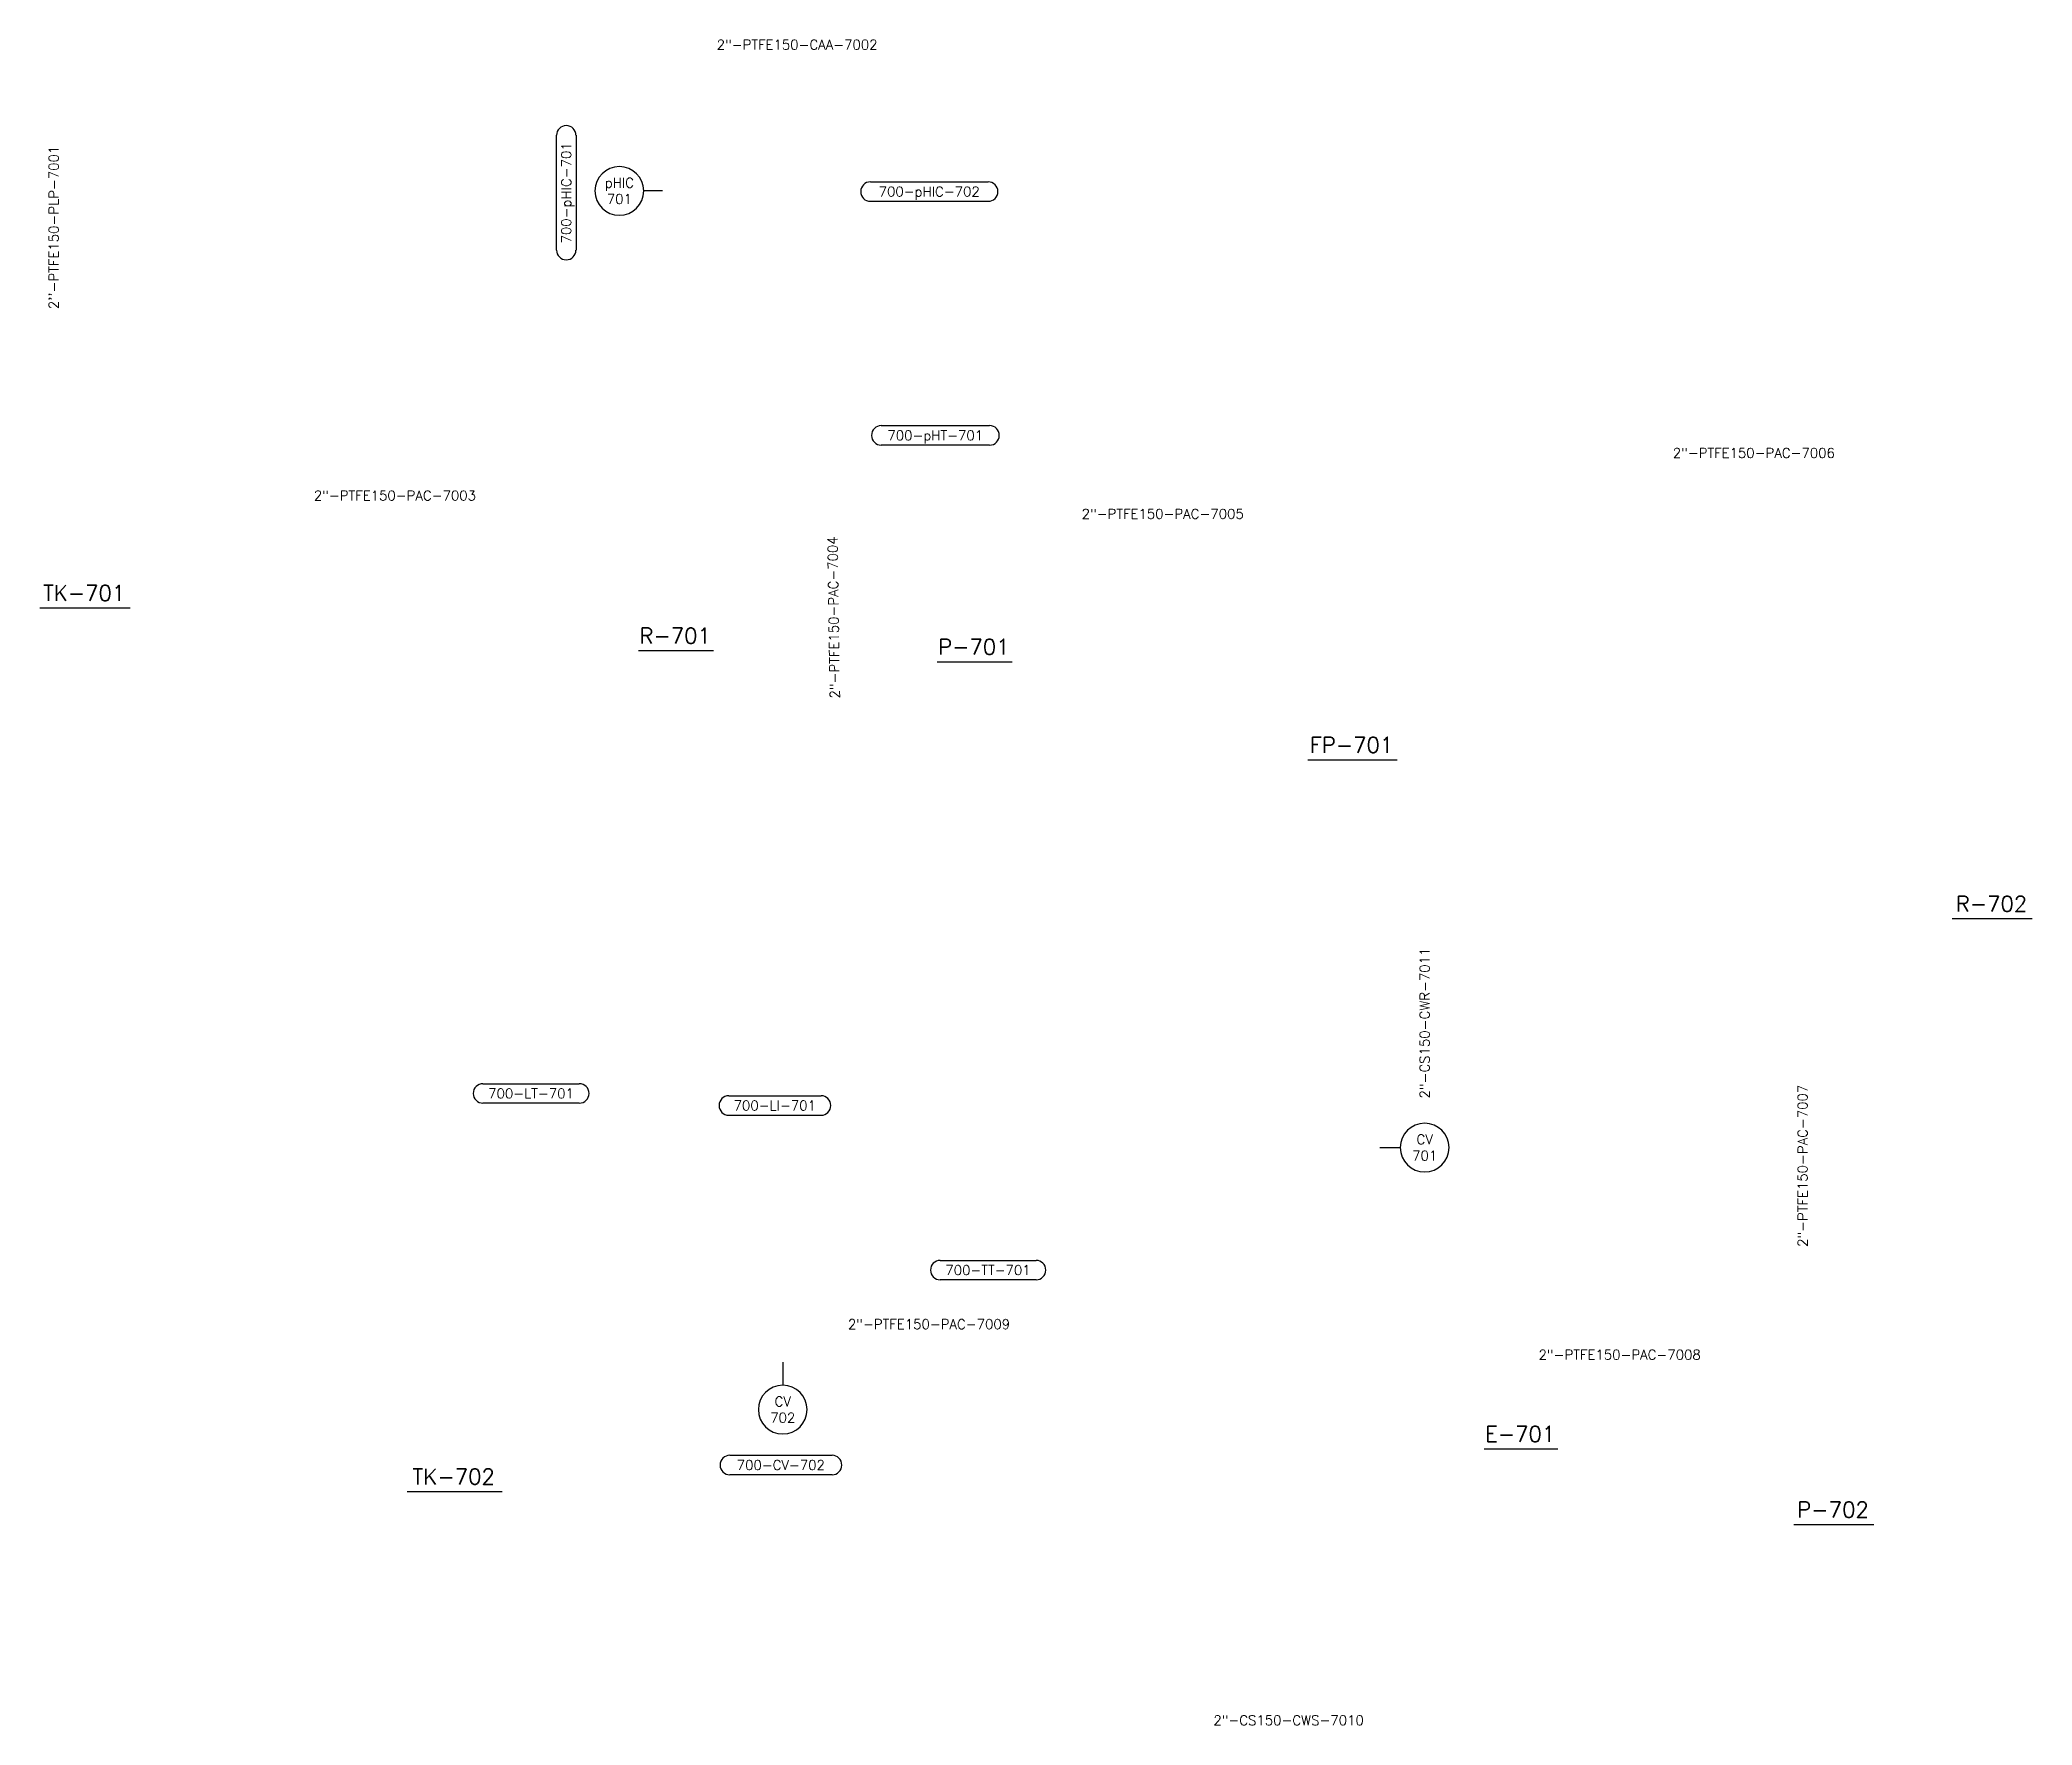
# Model space of a CAD drawing. Header units: inches. Extents: x 5.9 to 26.3, y 2.1 to 19.4.
import ezdxf
from ezdxf.enums import TextEntityAlignment as Align

# ---------------------------------------------------------------- set-up
doc = ezdxf.new("R2010")
doc.units = ezdxf.units.IN
doc.header["$MEASUREMENT"] = 0
doc.layers.add('Instrument', color=40, linetype='Continuous')
doc.layers.add('Text', color=7, linetype='Continuous')
doc.styles.get("Standard").update_dxf_attribs({"font": 'romans.shx', "height": 0.1})
doc.dimstyles.get("Standard").update_dxf_attribs({"dimtxt": 0.18, "dimasz": 0.18, "dimexe": 0.18, "dimexo": 0.0625, "dimgap": 0.09, "dimtad": 0, "dimtih": 1, "dimtoh": 1, "dimdec": 4, "dimzin": 0, "dimdsep": 46, "dimtxsty": 'Standard', "dimcen": 0.09, "dimadec": 0, "dimazin": 0, "dimtfac": 1, "dimtdec": 4, "dimtofl": 0, "dimtmove": 0, "dimatfit": 3, "dimfxl": 1, "dimtolj": 1, "dimtzin": 0, "dimarcsym": 0})

# ---------------------------------------------------------------- blocks, each defined once
blk = doc.blocks.new('*U136')
at = {"color": 0, "linetype": 'ByBlock', "lineweight": -3}
blk.add_line((-0.377, -0.152), (0.393, -0.152), dxfattribs=at)
at = {"color": 0, "linetype": 'ByBlock', "lineweight": -2}
blk.add_attdef('#(Equipment.Tag)', text='', height=0.16, dxfattribs=at).set_placement((0, 0), align=Align.MIDDLE)
blk = doc.blocks.new('*U137')
at = {"color": 0, "linetype": 'ByBlock', "lineweight": -3}
blk.add_line((-0.455, -0.152), (0.471, -0.152), dxfattribs=at)
at = {"color": 0, "linetype": 'ByBlock', "lineweight": -2}
blk.add_attdef('#(Equipment.Tag)', text='', height=0.16, dxfattribs=at).set_placement((0, 0), align=Align.MIDDLE)
blk = doc.blocks.new('*U138')
at = {"color": 0, "linetype": 'ByBlock', "lineweight": -3}
blk.add_line((-0.45, -0.152), (0.467, -0.152), dxfattribs=at)
at = {"color": 0, "linetype": 'ByBlock', "lineweight": -2}
blk.add_attdef('#(Equipment.Tag)', text='', height=0.16, dxfattribs=at).set_placement((0, 0), align=Align.MIDDLE)
blk = doc.blocks.new('*U139')
at = {"color": 0, "linetype": 'ByBlock', "lineweight": -3}
blk.add_line((-0.401, -0.152), (0.418, -0.152), dxfattribs=at)
at = {"color": 0, "linetype": 'ByBlock', "lineweight": -2}
blk.add_attdef('#(Equipment.Tag)', text='', height=0.16, dxfattribs=at).set_placement((0, 0), align=Align.MIDDLE)
blk = doc.blocks.new('*U140')
at = {"color": 0, "linetype": 'ByBlock', "lineweight": -3}
blk.add_line((-0.479, -0.152), (0.496, -0.152), dxfattribs=at)
at = {"color": 0, "linetype": 'ByBlock', "lineweight": -2}
blk.add_attdef('#(Equipment.Tag)', text='', height=0.16, dxfattribs=at).set_placement((0, 0), align=Align.MIDDLE)
blk = doc.blocks.new('*U142')
at = {"color": 0, "linetype": 'ByBlock', "lineweight": -3}
blk.add_line((-0.369, -0.152), (0.385, -0.152), dxfattribs=at)
at = {"color": 0, "linetype": 'ByBlock', "lineweight": -2}
blk.add_attdef('#(Equipment.Tag)', text='', height=0.16, dxfattribs=at).set_placement((0, 0), align=Align.MIDDLE)
blk = doc.blocks.new('Pipeline Tag_block')
at = {"color": 0, "linetype": 'ByBlock', "lineweight": -2}
blk.add_attdef('#(TargetObject.Tag)', text='', height=0.1, dxfattribs=at).set_placement((0, 0), align=Align.MIDDLE_CENTER)
blk = doc.blocks.new('*U117')
at = {"color": 0, "linetype": 'ByBlock', "lineweight": -2}
for start, end in [(0, 180), (180, 0)]:
    blk.add_arc((0, 0), 0.25, start, end, dxfattribs=at)
blk.add_wipeout([(-0.102, 0.149), (0.107, 0.151), (0.107, 0.024), (-0.102, 0.024)], dxfattribs=at)
blk.add_wipeout([(-0.177, -0.024), (0.181, -0.024), (0.181, -0.155), (-0.177, -0.155)], dxfattribs=at)
for tag, p in [('#(TargetObject.Type)', (0, 0.083)), ('#(TargetObject.LoopNumber)', (0, -0.083))]:
    blk.add_attdef(tag, text='', height=0.1, dxfattribs=at).set_placement(p, align=Align.MIDDLE_CENTER)
blk = doc.blocks.new('*U145')
at = {"color": 0, "linetype": 'ByBlock', "lineweight": -2}
for p, q in [((-0.51, 0.093), (-0.021, 0.093)), ((-0.021, 0.093), (0.473, 0.093)), ((0.473, -0.108), (-0.51, -0.108))]:
    blk.add_line(p, q, dxfattribs=at)
for centre, start, end in [((-0.51, -0.007), 90, 270), ((0.473, -0.007), 270, 90)]:
    blk.add_arc(centre, 0.1, start, end, dxfattribs=at)
blk.add_attdef('#(TargetObject.Tag)', text='', height=0.1, dxfattribs=at).set_placement((-0.02, -0.057), align=Align.CENTER)
blk = doc.blocks.new('*U118')
at = {"color": 0, "linetype": 'ByBlock', "lineweight": -2}
for start, end in [(0, 180), (180, 0)]:
    blk.add_arc((0, 0), 0.25, start, end, dxfattribs=at)
blk.add_wipeout([(-0.174, 0.149), (0.178, 0.151), (0.178, 0.024), (-0.174, 0.024)], dxfattribs=at)
blk.add_wipeout([(-0.177, -0.024), (0.181, -0.024), (0.181, -0.155), (-0.177, -0.155)], dxfattribs=at)
for tag, p in [('#(TargetObject.Type)', (0, 0.083)), ('#(TargetObject.LoopNumber)', (0, -0.083))]:
    blk.add_attdef(tag, text='', height=0.1, dxfattribs=at).set_placement(p, align=Align.MIDDLE_CENTER)
blk = doc.blocks.new('*U147')
at = {"color": 0, "linetype": 'ByBlock', "lineweight": -2}
for p, q in [((-0.607, 0.093), (-0.021, 0.093)), ((-0.021, 0.093), (0.57, 0.093)), ((0.57, -0.108), (-0.607, -0.108))]:
    blk.add_line(p, q, dxfattribs=at)
for centre, start, end in [((-0.607, -0.007), 90, 270), ((0.57, -0.007), 270, 90)]:
    blk.add_arc(centre, 0.1, start, end, dxfattribs=at)
blk.add_attdef('#(TargetObject.Tag)', text='', height=0.1, dxfattribs=at).set_placement((-0.02, -0.057), align=Align.CENTER)
blk = doc.blocks.new('*U148')
at = {"color": 0, "linetype": 'ByBlock', "lineweight": -2}
for p, q in [((-0.574, 0.093), (-0.021, 0.093)), ((-0.021, 0.093), (0.537, 0.093)), ((0.537, -0.108), (-0.574, -0.108))]:
    blk.add_line(p, q, dxfattribs=at)
for centre, start, end in [((-0.574, -0.007), 90, 270), ((0.537, -0.007), 270, 90)]:
    blk.add_arc(centre, 0.1, start, end, dxfattribs=at)
blk.add_attdef('#(TargetObject.Tag)', text='', height=0.1, dxfattribs=at).set_placement((-0.02, -0.057), align=Align.CENTER)
blk = doc.blocks.new('*U149')
at = {"color": 0, "linetype": 'ByBlock', "lineweight": -2}
for p, q in [((-0.623, 0.093), (-0.021, 0.093)), ((-0.021, 0.093), (0.585, 0.093)), ((0.585, -0.108), (-0.623, -0.108))]:
    blk.add_line(p, q, dxfattribs=at)
for centre, start, end in [((-0.623, -0.007), 90, 270), ((0.585, -0.007), 270, 90)]:
    blk.add_arc(centre, 0.1, start, end, dxfattribs=at)
blk.add_attdef('#(TargetObject.Tag)', text='', height=0.1, dxfattribs=at).set_placement((-0.02, -0.057), align=Align.CENTER)
blk = doc.blocks.new('*U119')
at = {"color": 0, "linetype": 'ByBlock', "lineweight": -2}
for start, end in [(0, 180), (180, 0)]:
    blk.add_arc((0, 0), 0.25, start, end, dxfattribs=at)
blk.add_wipeout([(-0.102, 0.149), (0.107, 0.151), (0.107, 0.024), (-0.102, 0.024)], dxfattribs=at)
blk.add_wipeout([(-0.177, -0.024), (0.181, -0.024), (0.181, -0.155), (-0.177, -0.155)], dxfattribs=at)
for tag, p in [('#(TargetObject.Type)', (0, 0.083)), ('#(TargetObject.LoopNumber)', (0, -0.083))]:
    blk.add_attdef(tag, text='', height=0.1, dxfattribs=at).set_placement(p, align=Align.MIDDLE_CENTER)
blk = doc.blocks.new('*U151')
at = {"color": 0, "linetype": 'ByBlock', "lineweight": -2}
for p, q in [((-0.543, 0.093), (-0.021, 0.093)), ((-0.021, 0.093), (0.506, 0.093)), ((0.506, -0.108), (-0.543, -0.108))]:
    blk.add_line(p, q, dxfattribs=at)
for centre, start, end in [((-0.543, -0.007), 90, 270), ((0.506, -0.007), 270, 90)]:
    blk.add_arc(centre, 0.1, start, end, dxfattribs=at)
blk.add_attdef('#(TargetObject.Tag)', text='', height=0.1, dxfattribs=at).set_placement((-0.02, -0.057), align=Align.CENTER)
blk = doc.blocks.new('*U152')
at = {"color": 0, "linetype": 'ByBlock', "lineweight": -2}
for p, q in [((-0.513, 0.093), (-0.021, 0.093)), ((-0.021, 0.093), (0.475, 0.093)), ((0.475, -0.108), (-0.513, -0.108))]:
    blk.add_line(p, q, dxfattribs=at)
for centre, start, end in [((-0.513, -0.007), 90, 270), ((0.475, -0.007), 270, 90)]:
    blk.add_arc(centre, 0.1, start, end, dxfattribs=at)
blk.add_attdef('#(TargetObject.Tag)', text='', height=0.1, dxfattribs=at).set_placement((-0.02, -0.057), align=Align.CENTER)
blk = doc.blocks.new('*U153')
at = {"color": 0, "linetype": 'ByBlock', "lineweight": -2}
for p, q in [((-0.492, 0.093), (-0.021, 0.093)), ((-0.021, 0.093), (0.455, 0.093)), ((0.455, -0.108), (-0.492, -0.108))]:
    blk.add_line(p, q, dxfattribs=at)
for centre, start, end in [((-0.492, -0.007), 90, 270), ((0.455, -0.007), 270, 90)]:
    blk.add_arc(centre, 0.1, start, end, dxfattribs=at)
blk.add_attdef('#(TargetObject.Tag)', text='', height=0.1, dxfattribs=at).set_placement((-0.02, -0.057), align=Align.CENTER)

msp = doc.modelspace()

# ---------------------------------------------------------------- block references
at = {"layer": 'Instrument', "linetype": 'ByBlock'}
for name, p, values in [('*U118', (11.802, 17.813), {'#(TargetObject.Type)': 'pHIC', '#(TargetObject.LoopNumber)': '701'}), ('*U117', (20.062, 8), {'#(TargetObject.Type)': 'CV', '#(TargetObject.LoopNumber)': '701'}), ('*U119', (13.478, 5.312), {'#(TargetObject.Type)': 'CV', '#(TargetObject.LoopNumber)': '702'})]:
    msp.add_blockref(name, p, dxfattribs=at).add_auto_attribs(values)
at = {"layer": 'Text'}
for name, p, values in [('Pipeline Tag_block', (13.625, 19.313), {'#(TargetObject.Tag)': '2"-PTFE150-CAA-7002'}), ('*U149', (15, 17.813), {'#(TargetObject.Tag)': '700-pHIC-702'}), ('*U148', (15.062, 15.312), {'#(TargetObject.Tag)': '700-pHT-701'}), ('Pipeline Tag_block', (23.438, 15.125), {'#(TargetObject.Tag)': '2"-PTFE150-PAC-7006'}), ('Pipeline Tag_block', (9.5, 14.688), {'#(TargetObject.Tag)': '2"-PTFE150-PAC-7003'}), ('Pipeline Tag_block', (17.375, 14.5), {'#(TargetObject.Tag)': '2"-PTFE150-PAC-7005'}), ('*U137', (6.312, 13.688), {'#(Equipment.Tag)': 'TK-701'}), ('*U136', (12.375, 13.25), {'#(Equipment.Tag)': 'R-701'}), ('*U136', (15.438, 13.136), {'#(Equipment.Tag)': 'P-701'}), ('*U138', (19.312, 12.13), {'#(Equipment.Tag)': 'FP-701'}), ('*U139', (25.875, 10.5), {'#(Equipment.Tag)': 'R-702'}), ('*U152', (10.916, 8.562), {'#(TargetObject.Tag)': '700-LT-701'}), ('*U153', (13.416, 8.438), {'#(TargetObject.Tag)': '700-LI-701'}), ('*U145', (15.603, 6.75), {'#(TargetObject.Tag)': '700-TT-701'}), ('Pipeline Tag_block', (14.978, 6.188), {'#(TargetObject.Tag)': '2"-PTFE150-PAC-7009'}), ('Pipeline Tag_block', (22.062, 5.875), {'#(TargetObject.Tag)': '2"-PTFE150-PAC-7008'}), ('*U142', (21.041, 5.062), {'#(Equipment.Tag)': 'E-701'}), ('*U140', (10.103, 4.625), {'#(Equipment.Tag)': 'TK-702'}), ('*U151', (13.478, 4.75), {'#(TargetObject.Tag)': '700-CV-702'}), ('*U139', (24.25, 4.286), {'#(Equipment.Tag)': 'P-702'}), ('Pipeline Tag_block', (18.666, 2.125), {'#(TargetObject.Tag)': '2"-CS150-CWS-7010'})]:
    msp.add_blockref(name, p, dxfattribs=at).add_auto_attribs(values)
for name, p, rotation, values in [('*U147', (11.25, 17.813), 90, {'#(TargetObject.Tag)': '700-pHIC-701'}), ('Pipeline Tag_block', (6, 17.438), 90, {'#(TargetObject.Tag)': "2''-PTFE150-PLP-7001"}), ('Pipeline Tag_block', (14, 13.438), 90.82765031836001, {'#(TargetObject.Tag)': '2"-PTFE150-PAC-7004'}), ('Pipeline Tag_block', (20.062, 9.277), 90, {'#(TargetObject.Tag)': '2"-CS150-CWR-7011'}), ('Pipeline Tag_block', (23.938, 7.812), 90, {'#(TargetObject.Tag)': '2"-PTFE150-PAC-7007'})]:
    msp.add_blockref(name, p, dxfattribs=dict(at, rotation=rotation)).add_auto_attribs(values)

# ---------------------------------------------------------------- next in the draw order: leaders
at = {"layer": 'Instrument', "linetype": 'ByBlock', "has_arrowhead": 0}
for points in [[(12.245, 17.813), (12.052, 17.813)], [(19.603, 8), (19.812, 8)], [(13.478, 5.8), (13.478, 5.563)]]:
    msp.add_leader(points, dimstyle='Standard', dxfattribs=at)

doc.saveas('drawing.dxf')
